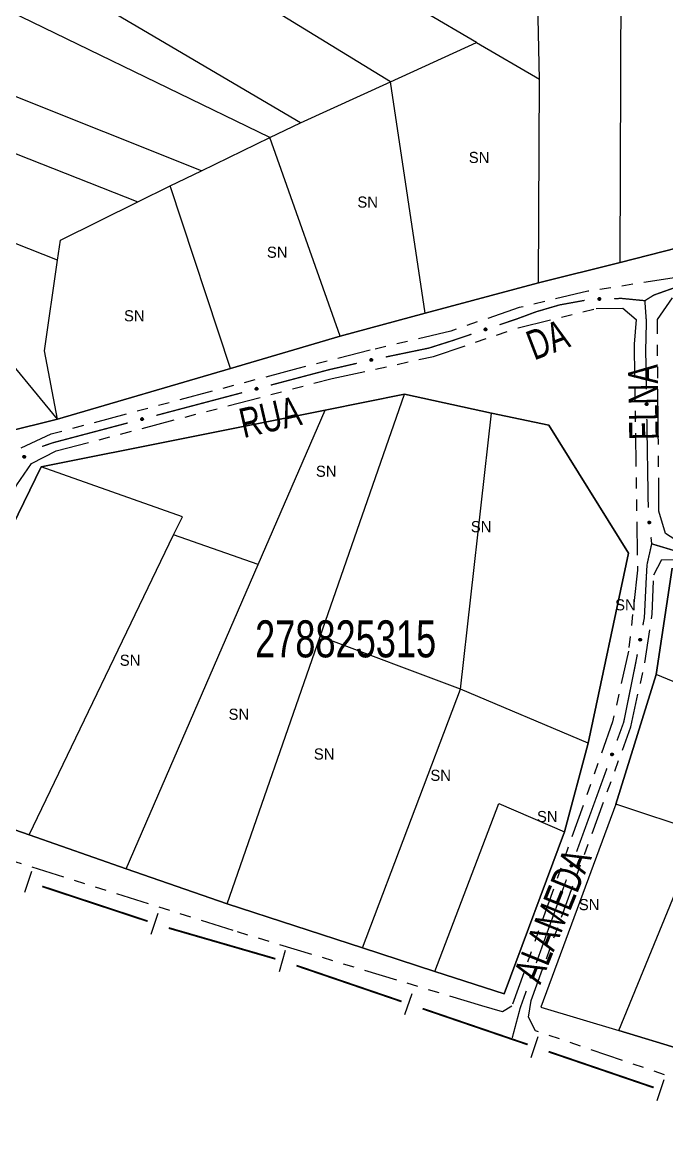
# Model space of a CAD drawing. Extents: x 204614 to 205597, y 4873311 to 4874446.
# Drawn here: x 204707.4 to 204794.4, y 4873538.7 to 4873690.7 of the extents above; entities that cross this region are included whole.
import ezdxf
from ezdxf.enums import TextEntityAlignment as Align

# ---------------------------------------------------------------- set-up
doc = ezdxf.new("R2010")
doc.units = 0
doc.header["$LTSCALE"] = 1.5
doc.header["$MEASUREMENT"] = 0
doc.linetypes.add('TRACO_25', pattern=[8, 3, -1, 1, -1, 1, -1])
for name, color, linetype in [('CD_MALHA_LOTES', 7, 'CONTINUOUS'), ('CD_TXT_QUADRA', 255, 'CONTINUOUS'), ('LM-LIM-SETORES-BAIRROS', 250, 'CONTINUOUS'), ('RU-QUADRA', 210, 'CONTINUOUS'), ('SV-EIXO-RUA-N-PAV', 6, 'CONTINUOUS'), ('SV-RUA-NAO-PAV', 7, 'CONTINUOUS'), ('SV-TXT-RUA-N-PAV', 7, 'CONTINUOUS'), ('Th_NmrPort', 1, 'CONTINUOUS')]:
    doc.layers.add(name, color=color, linetype=linetype)
doc.styles.add('ARIAL', font='ARIAL.SHX')

msp = doc.modelspace()

# ---------------------------------------------------------------- linework, layer by layer
at = {"layer": 'CD_MALHA_LOTES', "linetype": 'Continuous', "flags": 128}
for points in [[(204757.089893, 4873682.657061), (204682.683694, 4873728.228994)], [(204788.13, 4873658.2), (204788.349052, 4873721.298252)], [(204744.93, 4873677.1), (204676.65, 4873717.29)], [(204777.25, 4873683), (204776.617904, 4873712.02146)], [(204740.81048, 4873675.103905), (204672.059601, 4873708.507938)], [(204768.727426, 4873687.975403), (204740.444541, 4873704.588869)], [(204731.565538, 4873670.624311), (204665.961335, 4873696.841118)], [(204757.089893, 4873682.657061), (204768.727426, 4873687.975403)], [(204768.727426, 4873687.975403), (204777.25, 4873683)], [(204744.93, 4873677.1), (204757.089893, 4873682.657061)], [(204761.798651, 4873651.362837), (204757.089893, 4873682.657061)], [(204777.08, 4873655.49), (204777.25, 4873683)], [(204693.441326, 4873678.025456), (204722.93, 4873666.44)], [(204740.81048, 4873675.103905), (204744.93, 4873677.1)], [(204731.565538, 4873670.624311), (204740.81048, 4873675.103905)], [(204750.31, 4873648.26), (204740.81048, 4873675.103905)], [(204727.31452, 4873668.564499), (204731.565538, 4873670.624311)], [(204722.93, 4873666.44), (204727.31452, 4873668.564499)], [(204735.476827, 4873643.909401), (204727.31452, 4873668.564499)], [(204712.098346, 4873658.539932), (204688.81, 4873667.72)], [(204712.49, 4873661.24), (204722.93, 4873666.44)], [(204803.83, 4873662.25), (204788.13, 4873658.2)], [(204712.098346, 4873658.539932), (204712.49, 4873661.24)], [(204710.32, 4873646.28), (204712.098346, 4873658.539932)], [(204788.13, 4873658.2), (204777.08, 4873655.49)], [(204777.08, 4873655.49), (204761.798651, 4873651.362837)], [(204761.798651, 4873651.362837), (204750.31, 4873648.26)], [(204750.31, 4873648.26), (204735.476827, 4873643.909401)], [(204712.09, 4873637.05), (204703.09, 4873647.96)], [(204712.09, 4873637.05), (204710.32, 4873646.28)], [(204735.476827, 4873643.909401), (204712.09, 4873637.05)], [(204747.594438, 4873607.647639), (204759, 4873640.4)], [(204748.266881, 4873638.255562), (204759, 4873640.4)], [(204759, 4873640.4), (204770.759534, 4873637.870614)], [(204709.9, 4873630.59), (204748.266881, 4873638.255562)], [(204739.214501, 4873617.386125), (204748.266881, 4873638.255562)], [(204766.54, 4873600.54), (204770.759534, 4873637.870614)], [(204770.759534, 4873637.870614), (204778.48, 4873636.21)], [(204712.09, 4873637.05), (204705.03, 4873635.27)], [(204778.48, 4873636.21), (204789.243406, 4873618.922784), (204783.79, 4873593.23)], [(204688.95, 4873587.58), (204709.9, 4873630.59)], [(204728.97, 4873623.86), (204709.9, 4873630.59)], [(204727.794304, 4873621.41642), (204728.97, 4873623.86)], [(204708.271038, 4873580.83903), (204727.794304, 4873621.41642)], [(204739.214501, 4873617.386125), (204727.794304, 4873621.41642)], [(204721.378156, 4873576.266052), (204739.214501, 4873617.386125)], [(204792.99, 4873602.51), (204795.18, 4873616.88)], [(204735.01, 4873571.51), (204747.594438, 4873607.647639)], [(204766.54, 4873600.54), (204747.594438, 4873607.647639)], [(204787.57, 4873585.01), (204792.99, 4873602.51)], [(204812.147395, 4873594.622368), (204792.99, 4873602.51)], [(204753.30688, 4873565.565712), (204766.54, 4873600.54)], [(204783.79, 4873593.23), (204766.54, 4873600.54)], [(204783.79, 4873593.23), (204780.63, 4873581.28)], [(204708.271038, 4873580.83903), (204688.95, 4873587.58)], [(204763.105527, 4873562.382329), (204771.75, 4873585.1)], [(204771.75, 4873585.1), (204780.63, 4873581.28)], [(204787.57, 4873585.01), (204777.43, 4873557.57)], [(204798.941881, 4873581.226314), (204787.57, 4873585.01)], [(204780.63, 4873581.28), (204772.47, 4873559.34)], [(204721.378156, 4873576.266052), (204708.271038, 4873580.83903)], [(204787.973819, 4873554.392672), (204798.941881, 4873581.226314)], [(204735.01, 4873571.51), (204721.378156, 4873576.266052)], [(204753.30688, 4873565.565712), (204735.01, 4873571.51)], [(204763.105527, 4873562.382329), (204753.30688, 4873565.565712)], [(204772.47, 4873559.34), (204763.105527, 4873562.382329)], [(204777.43, 4873557.57), (204787.973819, 4873554.392672)], [(204796.568107, 4873551.802826), (204787.973819, 4873554.392672)]]:
    msp.add_lwpolyline(points, dxfattribs=at)
at = {"layer": 'LM-LIM-SETORES-BAIRROS'}
for points in [[(204707.665241, 4873573.084352), (204708.606317, 4873575.932926)], [(204724.756687, 4873567.437896), (204725.697763, 4873570.28647)], [(204742.087129, 4873562.372975), (204742.920714, 4873565.254838)], [(204759.055821, 4873556.585146), (204760.025253, 4873559.424195)], [(204776.090118, 4873550.768556), (204777.05955, 4873553.607606)], [(204793.124416, 4873544.951967), (204794.093847, 4873547.791016)]]:
    msp.add_lwpolyline(points, dxfattribs=at)
at = {"layer": 'LM-LIM-SETORES-BAIRROS', "const_width": 0.25}
for points in [[(204710.034829, 4873573.881255), (204724.2777, 4873569.175875)], [(204727.133984, 4873568.259691), (204741.543301, 4873564.091768)], [(204744.398939, 4873563.174973), (204758.594187, 4873558.327815)], [(204761.433236, 4873557.358383), (204775.628484, 4873552.511225)], [(204778.467534, 4873551.541793), (204792.662782, 4873546.694635)]]:
    msp.add_lwpolyline(points, dxfattribs=at)
at = {"layer": 'RU-QUADRA', "linetype": 'Continuous', "flags": 128}
for points in [[(204705.03, 4873635.27), (204712.09, 4873637.05), (204735.476827, 4873643.909401), (204750.31, 4873648.26), (204761.798651, 4873651.362837), (204777.08, 4873655.49), (204788.13, 4873658.2), (204803.83, 4873662.25)], [(204795.18, 4873616.88), (204792.99, 4873602.51), (204787.57, 4873585.01), (204777.43, 4873557.57), (204787.973819, 4873554.392672), (204796.568107, 4873551.802826)]]:
    msp.add_lwpolyline(points, dxfattribs=at)
msp.add_lwpolyline([(204772.47, 4873559.34), (204780.63, 4873581.28), (204783.79, 4873593.23), (204789.243406, 4873618.922784), (204778.48, 4873636.21), (204770.759534, 4873637.870614), (204759, 4873640.4), (204748.266881, 4873638.255562), (204709.9, 4873630.59), (204688.95, 4873587.58), (204708.271038, 4873580.83903), (204721.378156, 4873576.266052), (204735.01, 4873571.51), (204753.30688, 4873565.565712), (204763.105527, 4873562.382329)], close=True, dxfattribs=at)
at = {"layer": 'SV-EIXO-RUA-N-PAV', "const_width": 0.18}
for points in [[(204796.382923, 4873655.128664), (204793.066274, 4873653.954018)], [(204783.338306, 4873653.102116), (204780.386696, 4873652.565459)], [(204788.328257, 4873653.364309), (204787.323836, 4873653.336664)], [(204789.318753, 4873653.267676), (204788.328257, 4873653.364309)], [(204791.473412, 4873653.057465), (204789.318753, 4873653.267676)], [(204792.181585, 4873653.500073), (204791.473412, 4873653.057465)], [(204791.473412, 4873653.057465), (204791.616177, 4873651.062567)], [(204792.70079, 4873653.824576), (204792.181585, 4873653.500073)], [(204793.066274, 4873653.954018), (204792.70079, 4873653.824576)], [(204776.783237, 4873651.561598), (204774.667391, 4873650.775712)], [(204777.496242, 4873651.770283), (204776.783237, 4873651.561598)], [(204779.928392, 4873652.482132), (204777.496242, 4873651.770283)], [(204780.386696, 4873652.565459), (204779.928392, 4873652.482132)], [(204774.098349, 4873650.564354), (204771.83019, 4873649.80161)], [(204774.667391, 4873650.775712), (204774.098349, 4873650.564354)], [(204791.676072, 4873650.225633), (204791.600834, 4873647.065603)], [(204791.616177, 4873651.062567), (204791.676072, 4873650.225633)], [(204768.038825, 4873648.526638), (204766.143143, 4873647.889152)], [(204762.28484, 4873646.652088), (204756.460063, 4873645.446961)], [(204762.334275, 4873646.667762), (204762.28484, 4873646.652088)], [(204765.429995, 4873647.649332), (204762.334275, 4873646.667762)], [(204766.143143, 4873647.889152), (204765.429995, 4873647.649332)], [(204791.600834, 4873647.065603), (204791.585876, 4873646.437376)], [(204791.585876, 4873646.437376), (204791.672854, 4873641.066485)], [(204748.822043, 4873643.737067), (204744.787842, 4873642.671428)], [(204749.628465, 4873643.922325), (204748.822043, 4873643.737067)], [(204752.552303, 4873644.594018), (204749.628465, 4873643.922325)], [(204744.756354, 4873642.663111), (204740.920985, 4873641.647996)], [(204744.787842, 4873642.671428), (204744.756354, 4873642.663111)], [(204737.054132, 4873640.624548), (204725.453572, 4873637.554204)], [(204721.586719, 4873636.530756), (204711.919585, 4873633.972136)], [(204791.737623, 4873637.067009), (204791.931929, 4873625.068583)], [(204711.425383, 4873633.841335), (204710.020185, 4873633.349516)], [(204711.919585, 4873633.972136), (204711.425383, 4873633.841335)], [(204792.295566, 4873621.088462), (204792.397645, 4873620.190166)], [(204792.397645, 4873620.190166), (204791.935996, 4873618.145718)], [(204792.397645, 4873620.190166), (204796.227562, 4873619.036157)], [(204791.935996, 4873618.145718), (204791.766269, 4873617.394071)], [(204791.69613, 4873616.166644), (204791.676072, 4873615.815631)], [(204791.766269, 4873617.394071), (204791.69613, 4873616.166644)], [(204791.676072, 4873615.815631), (204791.451412, 4873611.172649)], [(204791.405483, 4873610.223441), (204791.208378, 4873609.192431)], [(204791.451412, 4873611.172649), (204791.405483, 4873610.223441)], [(204790.232927, 4873604.090073), (204788.685667, 4873596.439733)], [(204790.269499, 4873604.281372), (204790.232927, 4873604.090073)], [(204790.457275, 4873605.263584), (204790.269499, 4873604.281372)], [(204788.685667, 4873596.439733), (204788.609388, 4873596.062576)], [(204788.609388, 4873596.062576), (204787.715024, 4873593.605053)], [(204786.34708, 4873589.846233), (204782.243247, 4873578.569772)], [(204780.875303, 4873574.810952), (204778.481401, 4873568.233017)], [(204778.417172, 4873568.056532), (204776.797436, 4873563.525126)], [(204778.481401, 4873568.233017), (204778.417172, 4873568.056532)], [(204775.451075, 4873559.758522), (204774.777895, 4873557.875219)], [(204774.628915, 4873557.458431), (204773.71231, 4873554.02116)], [(204774.777895, 4873557.875219), (204774.628915, 4873557.458431)], [(204773.71231, 4873554.02116), (204773.546556, 4873553.399585)]]:
    msp.add_lwpolyline(points, dxfattribs=at)
at = {"layer": 'SV-EIXO-RUA-N-PAV'}
for points in [[(204785.471248, 4873653.175551), (204785.438136, 4873653.139557), (204785.402317, 4873653.115392), (204785.366642, 4873653.103836), (204785.332454, 4873653.101845), (204785.297248, 4873653.103747), (204785.262177, 4873653.113495), (204785.225648, 4873653.132938), (204785.189307, 4873653.1659), (204785.166964, 4873653.20422), (204785.153764, 4873653.23859), (204785.149635, 4873653.27412), (204785.152055, 4873653.308289), (204785.163387, 4873653.344385), (204785.183451, 4873653.381211), (204785.217481, 4873653.416951), (204785.252759, 4873653.4404), (204785.287559, 4873653.450671), (204785.323305, 4873653.454596), (204785.359224, 4873653.452224), (204785.393596, 4873653.442456), (204785.430637, 4873653.422187), (204785.465467, 4873653.388133), (204785.489257, 4873653.353214), (204785.500014, 4873653.318567), (204785.503086, 4873653.283288), (204785.501608, 4873653.247954), (204785.493276, 4873653.212291), (204785.471248, 4873653.175551)], [(204770.105781, 4873649.105582), (204770.084648, 4873649.061476), (204770.057465, 4873649.02789), (204770.026731, 4873649.006403), (204769.994621, 4873648.994497), (204769.960399, 4873648.986016), (204769.92401, 4873648.985079), (204769.883391, 4873648.992984), (204769.838998, 4873649.013874), (204769.806422, 4873649.043981), (204769.783744, 4873649.072985), (204769.769402, 4873649.105753), (204769.761721, 4873649.139136), (204769.761996, 4873649.176967), (204769.77041, 4873649.218051), (204769.792495, 4873649.262183), (204769.81937, 4873649.294927), (204769.849643, 4873649.31493), (204769.882677, 4873649.32914), (204769.917718, 4873649.337379), (204769.953444, 4873649.338094), (204769.994795, 4873649.329548), (204770.038064, 4873649.307173), (204770.071028, 4873649.280741), (204770.09145, 4873649.250757), (204770.104708, 4873649.21792), (204770.113631, 4873649.183699), (204770.116097, 4873649.147159), (204770.105781, 4873649.105582)], [(204754.663343, 4873644.966039), (204754.637971, 4873644.924227), (204754.607614, 4873644.893479), (204754.574915, 4873644.875122), (204754.541789, 4873644.866435), (204754.506898, 4873644.861364), (204754.470593, 4873644.864013), (204754.43095, 4873644.875878), (204754.388828, 4873644.901035), (204754.359374, 4873644.934203), (204754.339662, 4873644.965299), (204754.328614, 4873644.999319), (204754.324256, 4873645.033296), (204754.328255, 4873645.070916), (204754.340671, 4873645.110973), (204754.366993, 4873645.152716), (204754.396961, 4873645.182656), (204754.429056, 4873645.199582), (204754.463328, 4873645.210471), (204754.49901, 4873645.215221), (204754.534633, 4873645.212416), (204754.574941, 4873645.199842), (204754.615798, 4873645.173316), (204754.646, 4873645.143768), (204754.663372, 4873645.111919), (204754.673333, 4873645.077937), (204754.678845, 4873645.043004), (204754.677702, 4873645.006398), (204754.663343, 4873644.966039)], [(204739.154622, 4873641.066618), (204739.13064, 4873641.023993), (204739.101312, 4873640.992263), (204739.069234, 4873640.972839), (204739.036412, 4873640.963066), (204739.001707, 4873640.956849), (204738.965335, 4873640.958301), (204738.925323, 4873640.968855), (204738.882395, 4873640.992612), (204738.851866, 4873641.024792), (204738.83114, 4873641.055222), (204738.818978, 4873641.08886), (204738.813504, 4873641.122675), (204738.816262, 4873641.160407), (204738.827353, 4873641.200851), (204738.852287, 4873641.243438), (204738.881252, 4873641.274348), (204738.912773, 4873641.292321), (204738.946667, 4873641.304333), (204738.982174, 4873641.310255), (204739.01787, 4873641.308624), (204739.05857, 4873641.297384), (204739.100278, 4873641.272217), (204739.131437, 4873641.24368), (204739.149848, 4873641.21242), (204739.160922, 4873641.178784), (204739.167581, 4873641.144051), (204739.167643, 4873641.107428), (204739.154622, 4873641.066618)], [(204791.812978, 4873639.212191), (204791.848595, 4873639.178674), (204791.872353, 4873639.142584), (204791.883504, 4873639.10678), (204791.885108, 4873639.072571), (204791.882807, 4873639.037389), (204791.872662, 4873639.00243), (204791.852807, 4873638.966124), (204791.819435, 4873638.930159), (204791.780865, 4873638.908252), (204791.746348, 4873638.895441), (204791.710774, 4873638.891714), (204791.676634, 4873638.894522), (204791.640669, 4873638.906261), (204791.604072, 4873638.926741), (204791.56872, 4873638.961173), (204791.545672, 4873638.996715), (204791.535795, 4873639.03163), (204791.532275, 4873639.067417), (204791.535054, 4873639.103307), (204791.545211, 4873639.137566), (204791.565898, 4873639.174376), (204791.600345, 4873639.208818), (204791.63553, 4873639.232211), (204791.670297, 4873639.242575), (204791.705608, 4873639.245247), (204791.740923, 4873639.243369), (204791.77649, 4873639.234633), (204791.812978, 4873639.212191)], [(204723.687209, 4873636.972826), (204723.663226, 4873636.930201), (204723.633899, 4873636.898471), (204723.601821, 4873636.879047), (204723.568999, 4873636.869274), (204723.534294, 4873636.863057), (204723.497922, 4873636.86451), (204723.45791, 4873636.875063), (204723.414982, 4873636.898821), (204723.384453, 4873636.931), (204723.363727, 4873636.96143), (204723.351565, 4873636.995068), (204723.346091, 4873637.028883), (204723.348849, 4873637.066615), (204723.35994, 4873637.107059), (204723.384873, 4873637.149646), (204723.413839, 4873637.180556), (204723.445359, 4873637.198529), (204723.479254, 4873637.210541), (204723.514761, 4873637.216463), (204723.550456, 4873637.214832), (204723.591157, 4873637.203592), (204723.632865, 4873637.178425), (204723.664023, 4873637.149888), (204723.682435, 4873637.118628), (204723.693509, 4873637.084992), (204723.700168, 4873637.05026), (204723.70023, 4873637.013636), (204723.687209, 4873636.972826)], [(204707.763755, 4873632.012027), (204707.771694, 4873631.963767), (204707.76865, 4873631.920667), (204707.755764, 4873631.88545), (204707.736262, 4873631.857299), (204707.713067, 4873631.830746), (204707.683775, 4873631.809135), (204707.645952, 4873631.79235), (204707.597597, 4873631.784045), (204707.55365, 4873631.790066), (204707.518447, 4873631.800852), (204707.487922, 4873631.819497), (204707.462505, 4873631.842462), (204707.441063, 4873631.873631), (204707.424427, 4873631.912127), (204707.417253, 4873631.960952), (204707.420528, 4873632.003186), (204707.433886, 4873632.036923), (204707.452825, 4873632.067492), (204707.47683, 4873632.094316), (204707.505706, 4873632.115365), (204707.544496, 4873632.132044), (204707.59278, 4873632.138486), (204707.634941, 4873632.135701), (204707.668856, 4873632.12282), (204707.698531, 4873632.103497), (204707.725446, 4873632.080557), (204707.748397, 4873632.052016), (204707.763755, 4873632.012027)], [(204792.1629, 4873623.230864), (204792.201595, 4873623.200952), (204792.228735, 4873623.167331), (204792.2433, 4873623.132774), (204792.248208, 4873623.098882), (204792.249324, 4873623.063643), (204792.24261, 4873623.027866), (204792.226364, 4873622.989808), (204792.19663, 4873622.950781), (204792.160362, 4873622.925243), (204792.127247, 4873622.909151), (204792.0922, 4873622.901998), (204792.057949, 4873622.901488), (204792.021017, 4873622.90969), (204791.982609, 4873622.926531), (204791.94409, 4873622.957379), (204791.917709, 4873622.990522), (204791.904499, 4873623.024317), (204791.897531, 4873623.059596), (204791.896823, 4873623.095586), (204791.903615, 4873623.130667), (204791.920641, 4873623.169307), (204791.951592, 4873623.206922), (204791.984348, 4873623.233611), (204792.017948, 4873623.247292), (204792.052835, 4873623.25337), (204792.088166, 4873623.254919), (204792.124411, 4873623.249668), (204792.1629, 4873623.230864)], [(204790.967928, 4873607.348462), (204790.995973, 4873607.308393), (204791.011883, 4873607.268221), (204791.015509, 4873607.230896), (204791.010112, 4873607.197078), (204791.000695, 4873607.163102), (204790.983643, 4873607.130942), (204790.95681, 4873607.09944), (204790.916813, 4873607.071025), (204790.87459, 4873607.057432), (204790.838187, 4873607.051919), (204790.802599, 4873607.055516), (204790.769746, 4873607.065217), (204790.736926, 4873607.084035), (204790.705268, 4873607.111539), (204790.677669, 4873607.152449), (204790.662341, 4873607.191939), (204790.659782, 4873607.228134), (204790.663624, 4873607.263888), (204790.673655, 4873607.29846), (204790.690575, 4873607.329932), (204790.718325, 4873607.361758), (204790.759064, 4873607.388463), (204790.798277, 4873607.4042), (204790.834426, 4873607.407266), (204790.869541, 4873607.402691), (204790.903733, 4873607.39366), (204790.936775, 4873607.377865), (204790.967928, 4873607.348462)], [(204787.183632, 4873591.823014), (204787.204929, 4873591.778986), (204787.21423, 4873591.736791), (204787.211858, 4873591.699366), (204787.201138, 4873591.666841), (204787.186424, 4873591.634801), (204787.164462, 4873591.605771), (204787.13295, 4873591.578951), (204787.088934, 4873591.557277), (204787.045083, 4873591.55059), (204787.008267, 4873591.550952), (204786.973708, 4873591.560177), (204786.942822, 4873591.574993), (204786.913422, 4873591.598803), (204786.886554, 4873591.631003), (204786.865832, 4873591.67579), (204786.856997, 4873591.71722), (204786.860242, 4873591.753359), (204786.869736, 4873591.788044), (204786.88515, 4873591.820573), (204786.906873, 4873591.848945), (204786.939342, 4873591.875939), (204786.983818, 4873591.895807), (204787.025038, 4873591.90509), (204787.061213, 4873591.902353), (204787.09515, 4873591.892237), (204787.127465, 4873591.87787), (204787.157566, 4873591.857008), (204787.183632, 4873591.823014)], [(204781.711855, 4873576.787734), (204781.733152, 4873576.743706), (204781.742453, 4873576.701511), (204781.740081, 4873576.664085), (204781.729361, 4873576.63156), (204781.714647, 4873576.59952), (204781.692685, 4873576.570491), (204781.661173, 4873576.54367), (204781.617157, 4873576.521996), (204781.573306, 4873576.51531), (204781.53649, 4873576.515672), (204781.501931, 4873576.524897), (204781.471046, 4873576.539713), (204781.441646, 4873576.563523), (204781.414778, 4873576.595723), (204781.394055, 4873576.64051), (204781.38522, 4873576.681939), (204781.388465, 4873576.718079), (204781.397959, 4873576.752763), (204781.413373, 4873576.785293), (204781.435096, 4873576.813665), (204781.467565, 4873576.840658), (204781.512041, 4873576.860526), (204781.553261, 4873576.869809), (204781.589437, 4873576.867073), (204781.623373, 4873576.856957), (204781.655688, 4873576.842589), (204781.685789, 4873576.821728), (204781.711855, 4873576.787734)], [(204776.276275, 4873561.740069), (204776.297824, 4873561.696164), (204776.307367, 4873561.654023), (204776.305209, 4873561.616585), (204776.294676, 4873561.583998), (204776.280146, 4873561.551875), (204776.258351, 4873561.52272), (204776.226993, 4873561.495719), (204776.183102, 4873561.473793), (204776.13929, 4873561.466855), (204776.102473, 4873561.467006), (204776.067862, 4873561.476032), (204776.036892, 4873561.490671), (204776.007356, 4873561.514312), (204775.980303, 4873561.546357), (204775.959324, 4873561.591025), (204775.950252, 4873561.632403), (204775.95329, 4873561.66856), (204775.962585, 4873561.703298), (204775.977812, 4873561.735916), (204775.999371, 4873561.764412), (204776.031685, 4873561.791592), (204776.076047, 4873561.811714), (204776.117213, 4873561.821233), (204776.153403, 4873561.818705), (204776.187397, 4873561.808784), (204776.219794, 4873561.794602), (204776.250014, 4873561.773913), (204776.276275, 4873561.740069)]]:
    msp.add_lwpolyline(points, close=True, dxfattribs=at)
for points in [[(204785.500014, 4873653.318567), (204785.149635, 4873653.27412)], [(204785.489257, 4873653.353214), (204785.152055, 4873653.308289)], [(204785.498942, 4873653.301287), (204785.153385, 4873653.259015)], [(204785.503086, 4873653.283288), (204785.153764, 4873653.23859)], [(204785.491145, 4873653.336564), (204785.153848, 4873653.291789)], [(204785.475165, 4873653.371615), (204785.16242, 4873653.327516)], [(204785.465467, 4873653.388133), (204785.163387, 4873653.344385)], [(204785.498591, 4873653.264422), (204785.165386, 4873653.219759)], [(204785.501608, 4873653.247954), (204785.166964, 4873653.20422)], [(204785.444256, 4873653.403525), (204785.176448, 4873653.363393)], [(204785.49271, 4873653.230134), (204785.18273, 4873653.184746)], [(204785.430637, 4873653.422187), (204785.183451, 4873653.381211)], [(204785.493276, 4873653.212291), (204785.189307, 4873653.1659)], [(204785.406677, 4873653.429792), (204785.208208, 4873653.399758)], [(204785.481372, 4873653.195696), (204785.210949, 4873653.151397)], [(204785.393596, 4873653.442456), (204785.217481, 4873653.416951)], [(204785.471248, 4873653.175551), (204785.225648, 4873653.132938)], [(204785.372089, 4873653.446585), (204785.24152, 4873653.429341)], [(204785.452415, 4873653.156678), (204785.251293, 4873653.123841)], [(204785.359224, 4873653.452224), (204785.252759, 4873653.4404)], [(204785.438136, 4873653.139557), (204785.262177, 4873653.113495)], [(204785.417777, 4873653.125693), (204785.288534, 4873653.109851)], [(204785.402317, 4873653.115392), (204785.297248, 4873653.103747)], [(204770.071028, 4873649.280741), (204769.761721, 4873649.139136)], [(204770.038064, 4873649.307173), (204769.761996, 4873649.176967)], [(204770.052169, 4873649.294215), (204769.766007, 4873649.160553)], [(204770.077704, 4873649.265372), (204769.768262, 4873649.123881)], [(204770.013277, 4873649.315686), (204769.768926, 4873649.198964)], [(204770.09145, 4873649.250757), (204769.769402, 4873649.105753)], [(204769.994795, 4873649.329548), (204769.77041, 4873649.218051)], [(204770.095479, 4873649.233919), (204769.777407, 4873649.092406)], [(204770.104708, 4873649.21792), (204769.783744, 4873649.072985)], [(204769.969658, 4873649.32981), (204769.788658, 4873649.24303)], [(204769.953444, 4873649.338094), (204769.792495, 4873649.262183)], [(204770.105929, 4873649.198564), (204769.800367, 4873649.058378)], [(204770.113631, 4873649.183699), (204769.806422, 4873649.043981)], [(204769.93167, 4873649.335751), (204769.811858, 4873649.281064)], [(204769.917718, 4873649.337379), (204769.81937, 4873649.294927)], [(204770.110336, 4873649.164055), (204769.827195, 4873649.02997)], [(204770.116097, 4873649.147159), (204769.838998, 4873649.013874)], [(204770.109569, 4873649.127807), (204769.863935, 4873649.006335)], [(204770.105781, 4873649.105582), (204769.883391, 4873648.992984)], [(204770.093293, 4873649.082025), (204769.910576, 4873648.991788)], [(204770.084648, 4873649.061476), (204769.92401, 4873648.985079)], [(204770.069235, 4873649.042263), (204769.950281, 4873648.989304)], [(204770.057465, 4873649.02789), (204769.960399, 4873648.986016)], [(204754.646, 4873645.143768), (204754.324256, 4873645.033296)], [(204754.615798, 4873645.173316), (204754.328255, 4873645.070916)], [(204754.663372, 4873645.111919), (204754.328614, 4873644.999319)], [(204754.651131, 4873645.127816), (204754.329264, 4873645.017472)], [(204754.628559, 4873645.159032), (204754.33063, 4873645.054187)], [(204754.665724, 4873645.094767), (204754.335267, 4873644.985249)], [(204754.59197, 4873645.184228), (204754.337315, 4873645.092125)], [(204754.574941, 4873645.199842), (204754.340671, 4873645.110973)], [(204754.549953, 4873645.202577), (204754.361289, 4873645.134034)], [(204754.534633, 4873645.212416), (204754.366993, 4873645.152716)], [(204754.512734, 4873645.212227), (204754.38812, 4873645.169599)], [(204754.49901, 4873645.215221), (204754.396961, 4873645.182656)], [(204754.673333, 4873645.077937), (204754.339662, 4873644.965299)], [(204754.672643, 4873645.058554), (204754.354766, 4873644.949127)], [(204754.678845, 4873645.043004), (204754.359374, 4873644.934203)], [(204754.673631, 4873645.02378), (204754.378668, 4873644.918216)], [(204754.677702, 4873645.006398), (204754.388828, 4873644.901035)], [(204754.6693, 4873644.987783), (204754.412903, 4873644.891079)], [(204754.663343, 4873644.966039), (204754.43095, 4873644.875878)], [(204754.648597, 4873644.943825), (204754.457885, 4873644.872012)], [(204754.637971, 4873644.924227), (204754.470593, 4873644.864013)], [(204754.620742, 4873644.906624), (204754.497153, 4873644.865632)], [(204754.607614, 4873644.893479), (204754.506898, 4873644.861364)], [(204739.131437, 4873641.24368), (204738.813504, 4873641.122675)], [(204739.100278, 4873641.272217), (204738.816262, 4873641.160407)], [(204739.149848, 4873641.21242), (204738.818978, 4873641.08886)], [(204739.13709, 4873641.227905), (204738.81903, 4873641.107025)], [(204739.113503, 4873641.258362), (204738.819187, 4873641.143765)], [(204739.076103, 4873641.282339), (204738.82462, 4873641.181902)], [(204739.152763, 4873641.195354), (204738.82609, 4873641.075017)], [(204739.05857, 4873641.297384), (204738.827353, 4873641.200851)], [(204739.160922, 4873641.178784), (204738.83114, 4873641.055222)], [(204739.160871, 4873641.159389), (204738.846768, 4873641.039556)], [(204739.033505, 4873641.299295), (204738.847201, 4873641.224578)], [(204739.167581, 4873641.144051), (204738.851866, 4873641.024792)], [(204739.01787, 4873641.308624), (204738.852287, 4873641.243438)], [(204739.163003, 4873641.124666), (204738.871675, 4873641.009449)], [(204738.995989, 4873641.307715), (204738.872846, 4873641.261007)], [(204738.982174, 4873641.310255), (204738.881252, 4873641.274348)], [(204739.167643, 4873641.107428), (204738.882395, 4873640.992612)], [(204739.15986, 4873641.088547), (204738.906785, 4873640.983454)], [(204739.154622, 4873641.066618), (204738.925323, 4873640.968855)], [(204739.140615, 4873641.043931), (204738.952371, 4873640.965878)], [(204739.13064, 4873641.023993), (204738.965335, 4873640.958301)], [(204739.113999, 4873641.005833), (204738.991827, 4873640.960794)], [(204739.101312, 4873640.992263), (204739.001707, 4873640.956849)], [(204791.535054, 4873639.103307), (204791.545672, 4873638.996715)], [(204791.540838, 4873639.116107), (204791.556603, 4873638.985351)], [(204791.545211, 4873639.137566), (204791.56872, 4873638.961173)], [(204791.558023, 4873639.150503), (204791.585807, 4873638.951707)], [(204791.565898, 4873639.174376), (204791.604072, 4873638.926741)], [(204791.584713, 4873639.187782), (204791.62181, 4873638.919537)], [(204791.600345, 4873639.208818), (204791.640669, 4873638.906261)], [(204791.616971, 4873639.218328), (204791.657526, 4873638.905104)], [(204791.63553, 4873639.232211), (204791.676634, 4873638.894522)], [(204791.652201, 4873639.23391), (204791.693153, 4873638.896128)], [(204791.670297, 4873639.242575), (204791.710774, 4873638.891714)], [(204791.687563, 4873639.241307), (204791.72592, 4873638.895294)], [(204791.705608, 4873639.245247), (204791.746348, 4873638.895441)], [(204791.724423, 4873639.240539), (204791.765309, 4873638.906849)], [(204791.740923, 4873639.243369), (204791.780865, 4873638.908252)], [(204791.758642, 4873639.234269), (204791.800517, 4873638.923796)], [(204791.77649, 4873639.234633), (204791.819435, 4873638.930159)], [(204791.792949, 4873639.222543), (204791.834183, 4873638.951635)], [(204791.812978, 4873639.212191), (204791.852807, 4873638.966124)], [(204791.831637, 4873639.193146), (204791.862194, 4873638.991665)], [(204791.848595, 4873639.178674), (204791.872662, 4873639.00243)], [(204791.862227, 4873639.158159), (204791.876605, 4873639.028745)], [(204791.872353, 4873639.142584), (204791.882807, 4873639.037389)], [(204723.664023, 4873637.149888), (204723.346091, 4873637.028883)], [(204723.632865, 4873637.178425), (204723.348849, 4873637.066615)], [(204723.682435, 4873637.118628), (204723.351565, 4873636.995068)], [(204723.669677, 4873637.134113), (204723.351617, 4873637.013233)], [(204723.64609, 4873637.16457), (204723.351774, 4873637.049973)], [(204723.60869, 4873637.188547), (204723.357206, 4873637.08811)], [(204723.68535, 4873637.101562), (204723.358677, 4873636.981225)], [(204723.591157, 4873637.203592), (204723.35994, 4873637.107059)], [(204723.693509, 4873637.084992), (204723.363727, 4873636.96143)], [(204723.693457, 4873637.065598), (204723.379355, 4873636.945764)], [(204723.566092, 4873637.205503), (204723.379787, 4873637.130786)], [(204723.700168, 4873637.05026), (204723.384453, 4873636.931)], [(204723.550456, 4873637.214832), (204723.384873, 4873637.149646)], [(204723.69559, 4873637.030874), (204723.404261, 4873636.915657)], [(204723.528576, 4873637.213923), (204723.405433, 4873637.167216)], [(204723.514761, 4873637.216463), (204723.413839, 4873637.180556)], [(204723.70023, 4873637.013636), (204723.414982, 4873636.898821)], [(204723.692447, 4873636.994755), (204723.439372, 4873636.889662)], [(204723.687209, 4873636.972826), (204723.45791, 4873636.875063)], [(204723.673202, 4873636.950139), (204723.484957, 4873636.872086)], [(204723.663226, 4873636.930201), (204723.497922, 4873636.86451)], [(204723.646586, 4873636.912041), (204723.524414, 4873636.867002)], [(204723.633899, 4873636.898471), (204723.534294, 4873636.863057)], [(204707.505706, 4873632.115365), (204707.417253, 4873631.960952)], [(204707.47683, 4873632.094316), (204707.420528, 4873632.003186)], [(204707.489199, 4873632.100973), (204707.422311, 4873631.98752)], [(204707.544496, 4873632.132044), (204707.424427, 4873631.912127)], [(204707.523741, 4873632.117862), (204707.425078, 4873631.943055)], [(204707.567586, 4873632.131268), (204707.434143, 4873631.895631)], [(204707.59278, 4873632.138486), (204707.441063, 4873631.873631)], [(204707.611765, 4873632.135944), (204707.453751, 4873631.862473)], [(204707.634941, 4873632.135701), (204707.462505, 4873631.842462)], [(204707.649217, 4873632.126927), (204707.476604, 4873631.833705)], [(204707.668856, 4873632.12282), (204707.487922, 4873631.819497)], [(204707.681802, 4873632.111326), (204707.502129, 4873631.813142)], [(204707.698531, 4873632.103497), (204707.518447, 4873631.800852)], [(204707.710619, 4873632.08833), (204707.540439, 4873631.7984)], [(204707.725446, 4873632.080557), (204707.55365, 4873631.790066)], [(204707.733996, 4873632.062567), (204707.578702, 4873631.79048)], [(204707.748397, 4873632.052016), (204707.597597, 4873631.784045)], [(204707.75413, 4873632.032414), (204707.622356, 4873631.79215)], [(204707.763755, 4873632.012027), (204707.645952, 4873631.79235)], [(204707.767011, 4873631.985564), (204707.668921, 4873631.80694)], [(204707.771694, 4873631.963767), (204707.683775, 4873631.809135)], [(204707.770065, 4873631.93919), (204707.70289, 4873631.827646)], [(204707.76865, 4873631.920667), (204707.713067, 4873631.830746)], [(204791.896823, 4873623.095586), (204791.917709, 4873622.990522)], [(204791.901341, 4873623.108886), (204791.929689, 4873622.98027)], [(204791.903615, 4873623.130667), (204791.94409, 4873622.957379)], [(204791.915114, 4873623.144784), (204791.962013, 4873622.949611)], [(204791.920641, 4873623.169307), (204791.982609, 4873622.926531)], [(204791.93807, 4873623.184472), (204792.000961, 4873622.921078)], [(204791.951592, 4873623.206922), (204792.021017, 4873622.90969)], [(204791.96722, 4873623.217997), (204792.037906, 4873622.91017)], [(204791.984348, 4873623.233611), (204792.057949, 4873622.901488)], [(204792.000776, 4873623.236917), (204792.074236, 4873622.904685)], [(204792.017948, 4873623.247292), (204792.0922, 4873622.901998)], [(204792.035256, 4873623.247701), (204792.106929, 4873622.907027)], [(204792.052835, 4873623.25337), (204792.127247, 4873622.909151)], [(204792.072017, 4873623.250505), (204792.145014, 4873622.922341)], [(204792.088166, 4873623.254919), (204792.160362, 4873622.925243)], [(204792.106682, 4873623.247578), (204792.178416, 4873622.942616)], [(204792.124411, 4873623.249668), (204792.19663, 4873622.950781)], [(204792.141964, 4873623.239228), (204792.20923, 4873622.973584)], [(204792.1629, 4873623.230864), (204792.226364, 4873622.989808)], [(204792.183316, 4873623.213714), (204792.233233, 4873623.016137)], [(204792.201595, 4873623.200952), (204792.24261, 4873623.027866)], [(204792.217149, 4873623.181853), (204792.243987, 4873623.054439)], [(204792.228735, 4873623.167331), (204792.249324, 4873623.063643)], [(204790.673655, 4873607.29846), (204790.662341, 4873607.191939)], [(204790.681924, 4873607.309814), (204790.670729, 4873607.178588)], [(204790.690575, 4873607.329932), (204790.677669, 4873607.152449)], [(204790.705753, 4873607.339989), (204790.692469, 4873607.139701)], [(204790.718325, 4873607.361758), (204790.705268, 4873607.111539)], [(204790.739476, 4873607.371052), (204790.721166, 4873607.100873)], [(204790.759064, 4873607.388463), (204790.736926, 4873607.084035)], [(204790.777279, 4873607.394388), (204790.753194, 4873607.079468)], [(204790.798277, 4873607.4042), (204790.769746, 4873607.065217)], [(204790.814944, 4873607.402469), (204790.786247, 4873607.063425)], [(204790.834426, 4873607.407266), (204790.802599, 4873607.055516)], [(204790.851072, 4873607.402508), (204790.818157, 4873607.055935)], [(204790.869541, 4873607.402691), (204790.838187, 4873607.051919)], [(204790.887002, 4873607.39425), (204790.859074, 4873607.059227)], [(204790.903733, 4873607.39366), (204790.87459, 4873607.057432)], [(204790.919227, 4873607.381143), (204790.896995, 4873607.068648)], [(204790.936775, 4873607.377865), (204790.916813, 4873607.071025)], [(204790.950428, 4873607.362675), (204790.935626, 4873607.089047)], [(204790.967928, 4873607.348462), (204790.95681, 4873607.09944)], [(204790.982318, 4873607.326015), (204790.971201, 4873607.122534)], [(204790.995973, 4873607.308393), (204790.983643, 4873607.130942)], [(204791.005141, 4873607.285532), (204790.992862, 4873607.155902)], [(204791.011883, 4873607.268221), (204791.000695, 4873607.163102)], [(204786.88515, 4873591.820573), (204786.856997, 4873591.71722)], [(204786.895124, 4873591.830464), (204786.863149, 4873591.702701)], [(204786.906873, 4873591.848945), (204786.865832, 4873591.67579)], [(204786.92346, 4873591.856454), (204786.87841, 4873591.660846)], [(204786.939342, 4873591.875939), (204786.886554, 4873591.631003)], [(204786.961704, 4873591.881741), (204786.900549, 4873591.617939)], [(204786.983818, 4873591.895807), (204786.913422, 4873591.598803)], [(204787.002745, 4873591.898751), (204786.928754, 4873591.591701)], [(204787.025038, 4873591.90509), (204786.942822, 4873591.574993)], [(204787.041216, 4873591.900723), (204786.958826, 4873591.570593)], [(204787.061213, 4873591.902353), (204786.973708, 4873591.560177)], [(204787.076888, 4873591.895002), (204786.989133, 4873591.558111)], [(204787.09515, 4873591.892237), (204787.008267, 4873591.550952)], [(204787.111042, 4873591.88112), (204787.030052, 4873591.554836)], [(204787.127465, 4873591.87787), (204787.045083, 4873591.55059)], [(204787.140765, 4873591.863042), (204787.06899, 4873591.55809)], [(204787.157566, 4873591.857008), (204787.088934, 4873591.557277)], [(204787.168621, 4873591.839836), (204787.110379, 4873591.572069)], [(204787.183632, 4873591.823014), (204787.13295, 4873591.578951)], [(204787.194258, 4873591.79856), (204787.150839, 4873591.599455)], [(204787.204929, 4873591.778986), (204787.164462, 4873591.605771)], [(204787.210335, 4873591.754956), (204787.177543, 4873591.628942)], [(204787.21423, 4873591.736791), (204787.186424, 4873591.634801)], [(204781.413373, 4873576.785293), (204781.38522, 4873576.681939)], [(204781.423348, 4873576.795183), (204781.391372, 4873576.667421)], [(204781.435096, 4873576.813665), (204781.394055, 4873576.64051)], [(204781.451683, 4873576.821173), (204781.406633, 4873576.625565)], [(204781.467565, 4873576.840658), (204781.414778, 4873576.595723)], [(204781.489928, 4873576.846461), (204781.428772, 4873576.582658)], [(204781.512041, 4873576.860526), (204781.441646, 4873576.563523)], [(204781.530968, 4873576.863471), (204781.456977, 4873576.556421)], [(204781.553261, 4873576.869809), (204781.471046, 4873576.539713)], [(204781.569439, 4873576.865443), (204781.487049, 4873576.535312)], [(204781.589437, 4873576.867073), (204781.501931, 4873576.524897)], [(204781.605111, 4873576.859721), (204781.517357, 4873576.52283)], [(204781.623373, 4873576.856957), (204781.53649, 4873576.515672)], [(204781.639265, 4873576.845839), (204781.558275, 4873576.519556)], [(204781.655688, 4873576.842589), (204781.573306, 4873576.51531)], [(204781.668988, 4873576.827762), (204781.597213, 4873576.52281)], [(204781.685789, 4873576.821728), (204781.617157, 4873576.521996)], [(204781.696844, 4873576.804556), (204781.638602, 4873576.536789)], [(204781.711855, 4873576.787734), (204781.661173, 4873576.54367)], [(204781.722481, 4873576.76328), (204781.679062, 4873576.564174)], [(204781.733152, 4873576.743706), (204781.692685, 4873576.570491)], [(204781.738558, 4873576.719675), (204781.705767, 4873576.593662)], [(204781.742453, 4873576.701511), (204781.714647, 4873576.59952)], [(204775.977812, 4873561.735916), (204775.950252, 4873561.632403)], [(204775.987729, 4873561.745864), (204775.956487, 4873561.61792)], [(204775.999371, 4873561.764412), (204775.959324, 4873561.591025)], [(204776.015915, 4873561.772016), (204775.971988, 4873561.576152)], [(204776.031685, 4873561.791592), (204775.980303, 4873561.546357)], [(204776.054014, 4873561.797522), (204775.994372, 4873561.533373)], [(204776.076047, 4873561.811714), (204776.007356, 4873561.514312)], [(204776.094956, 4873561.814767), (204776.022728, 4873561.507298)], [(204776.117213, 4873561.821233), (204776.036892, 4873561.490671)], [(204776.133416, 4873561.81696), (204776.05292, 4873561.486362)], [(204776.153403, 4873561.818705), (204776.067862, 4873561.476032)], [(204776.169119, 4873561.811443), (204776.083299, 4873561.474054)], [(204776.187397, 4873561.808784), (204776.102473, 4873561.467006)], [(204776.203353, 4873561.797757), (204776.124235, 4873561.471014)], [(204776.219794, 4873561.794602), (204776.13929, 4873561.466855)], [(204776.233179, 4873561.779851), (204776.163154, 4873561.474492)], [(204776.250014, 4873561.773913), (204776.183102, 4873561.473793)], [(204776.261168, 4873561.756804), (204776.204463, 4873561.488708)], [(204776.276275, 4873561.740069), (204776.226993, 4873561.495719)], [(204776.287041, 4873561.715677), (204776.244765, 4873561.516325)], [(204776.297824, 4873561.696164), (204776.258351, 4873561.52272)], [(204776.303367, 4873561.672165), (204776.271299, 4873561.545965)], [(204776.307367, 4873561.654023), (204776.280146, 4873561.551875)]]:
    msp.add_lwpolyline(points, dxfattribs=at)
at = {"layer": 'SV-RUA-NAO-PAV', "linetype": 'TRACO_25'}
for points in [[(204795.77, 4873656.18, 10.353287), (204783.77, 4873654.34, 10.304657), (204774.49, 4873652.12, 10.197673), (204765.24, 4873648.96, 10.178221), (204754.36, 4873646.35, 10.129592), (204744.58, 4873643.9, 10.119865), (204711.21, 4873635, 9.915623), (204706.61, 4873632.86, 9.779461)], [(204796.67, 4873620.06, 9.993429), (204794.26, 4873621.57, 9.876719), (204793.38, 4873624.6, 9.876719), (204793.16, 4873650.5, 10.187946), (204795.19, 4873653.45, 10.197673)], [(204822.53, 4873538.72, 8.836052), (204776.68, 4873554.37, 9.127828), (204775.75, 4873556.2, 9.127828), (204776.11, 4873558.47, 9.118102), (204789.59, 4873595.45, 9.760009), (204791.47, 4873604.12, 9.808639), (204792.46, 4873610.67, 9.798912), (204792.67, 4873616.01, 9.818364), (204793.77, 4873618.08, 9.808639), (204795.87, 4873618.03, 9.82809)]]:
    msp.add_polyline3d(points, dxfattribs=at)
msp.add_polyline3d([(204735.84, 4873567.91, 9.001391), (204706.52, 4873577.15, 8.943036), (204699.53, 4873580.27, 8.972214), (204688.3, 4873585.43, 8.972214), (204687.44, 4873587.14, 8.952762), (204688.14, 4873589.85, 8.933311), (204706.58, 4873628.16, 9.526588), (204708.59, 4873631.06, 9.526588), (204711.92, 4873632.74, 9.526588), (204749.21, 4873642.54, 9.935074), (204762.92, 4873645.52, 10.051785), (204774.36, 4873649.4, 10.071237), (204784.91, 4873651.98, 10.304657), (204788.5, 4873652.04, 10.34356), (204790.29, 4873650.52, 10.333835), (204790.02, 4873647.16, 10.314383), (204790.47, 4873616.61, 9.925348), (204789.27, 4873605.7, 9.876719), (204787.12, 4873596.14, 9.818364), (204773.51, 4873557.7, 9.244538), (204772.24, 4873556.93, 9.157005), (204769.42, 4873557.74, 9.069472)], close=True, dxfattribs=at)

# ---------------------------------------------------------------- texts
at = {"layer": 'CD_TXT_QUADRA', "style": 'ARIAL', "width": 0.7}
msp.add_text('278825315', height=5, dxfattribs=at).set_placement((204738.796921, 4873604.844081))
at = {"layer": 'SV-TXT-RUA-N-PAV', "style": 'ARIAL', "width": 0.7}
for s, rotation, p in [('DA', 21, (204776.51235, 4873644.958425)), ('ELNA', 91, (204793.370155, 4873634.254754)), ('RUA', 13, (204737.251218, 4873634.469744)), ('ALAMEDA', 68, (204777.344871, 4873560.519676))]:
    msp.add_text(s, height=4, rotation=rotation, dxfattribs=at).set_placement(p)
at = {"layer": 'Th_NmrPort', "color": 1}
for p in [(204767.675048, 4873672.42557), (204752.619586, 4873666.391432), (204740.396509, 4873659.610882), (204721.083313, 4873651.01848), (204747.015093, 4873629.999997), (204767.950204, 4873622.509453), (204787.45546, 4873611.945865), (204720.510089, 4873604.45532), (204735.213715, 4873597.156841), (204746.737629, 4873591.779014), (204762.486979, 4873588.898036), (204776.891872, 4873583.328144), (204782.547162, 4873571.420099)]:
    msp.add_text('SN', height=1.5, dxfattribs=at).set_placement(p, align=Align.MIDDLE_LEFT)

doc.saveas('drawing.dxf')
